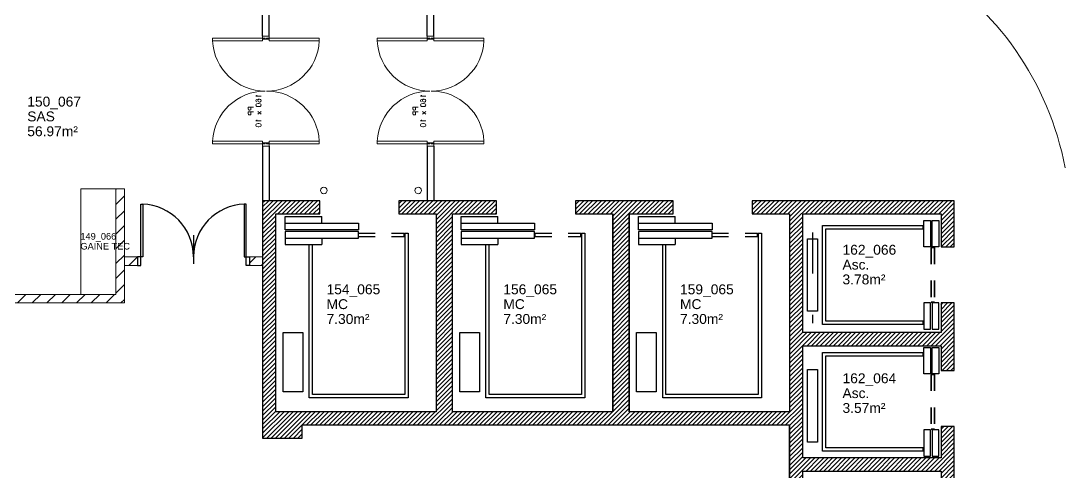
# Model space of a CAD drawing. Header units: metres. Extents: x -8 to 247, y -4 to 148.
# Drawn here: x 148.62 to 164.48, y 62.93 to 69.78 of the extents above; entities that cross this region are included whole.
import ezdxf
from ezdxf.enums import TextEntityAlignment as Align

# ---------------------------------------------------------------- set-up
doc = ezdxf.new("R2010")
doc.units = ezdxf.units.M
doc.header["$LTSCALE"] = 5
for name, pattern in [('CACHÉ', [0.25, 0.125, -0.125]), ('CONTINU', [0]), ('POINTILLÉS', [0.1, 0.05, -0.05])]:
    doc.linetypes.add(name, pattern=pattern)
doc.layers.get('0').update_dxf_attribs({"lineweight": 0})
doc.layers.add('_AC2R-PRO-MACONNERIE-130 mm', color=7, linetype='Continuous', lineweight=18)
doc.layers.add('A_MURS_STRU', color=7, linetype='Continuous', lineweight=35)
for name, color, linetype in [('A_ACCÈS', 7, 'CONTINU'), ('A_Etiqu_Gaine', 7, 'Continuous'), ('A_Etiqu_Gaine_ancien', 7, 'Continuous'), ('A_Etiqu_Gaine_code', 7, 'Continuous'), ('A_Etiqu_Local', 7, 'Continuous'), ('A_HACH_CLOIS', 7, 'CONTINU'), ('A_MUR_CLOI', 7, 'Continuous'), ('A_PORT', 7, 'Continuous')]:
    doc.layers.add(name, color=color, linetype=linetype)
doc.styles.add('Attribut', font='arial.ttf')
doc.styles.add('ROMANS8', font='romans8', dxfattribs={"height": 10})

# ---------------------------------------------------------------- blocks, each defined once
blk = doc.blocks.new('A$C4FA678C5')
blk.add_line((0.85, 0.457), (0.85, 0.026))
at = {"linetype": 'Continuous', "flags": 128}
for points in [[(0.05, 0.13), (0.05, 0.93), (0.08, 0.93), (0.08, 0.13), (0.05, 0.13)], [(1.65, 0.13), (1.65, 0.93), (1.62, 0.93), (1.62, 0.13), (1.65, 0.13)], [(0.05, 0), (0.05, 0.13), (0, 0.13), (0, 0), (0.05, 0)], [(1.65, 0), (1.65, 0.13), (1.7, 0.13), (1.7, 0), (1.65, 0)]]:
    blk.add_lwpolyline(points, dxfattribs=at)
at = {"linetype": 'Continuous'}
for centre, start, end in [((0.05, 0.13), 359.9968, 88.1272), ((1.65, 0.13), 91.8728, 180.0032)]:
    blk.add_arc(centre, 0.8, start, end, dxfattribs=at)
blk = doc.blocks.new('A_Etiqu_Local')
at = {"style": 'Attribut', "flags": 1}
for tag, p in [('CODE_HOPITAL', (-0.446, 1.632)), ('CODE_SITE', (-0.446, 1.407)), ('CODE_BATIMENT', (-0.446, 1.182)), ('CODE_SECTEUR', (-0.446, 0.957)), ('CODE_ETAGE', (-0.446, 0.732)), ('NOM_NORMALISE', (-0.446, -0.843)), ('SECTEUR_ACTIVITE', (-0.446, -1.068)), ('SOUS_SECTEUR_ACTIVITE', (-0.446, -1.293)), ('VOLUME', (-0.446, -1.518)), ('SERVICE', (-0.446, -1.743)), ('CODE_UG', (-0.446, -1.968)), ('CODE_UA', (-0.446, -2.193)), ('CODE_POLE', (-0.446, -2.418)), ('OCCUPANT_EXTERNE', (-0.446, -2.643)), ('DISPONIBILITE', (-0.446, -2.868)), ('ACCES_HANDICAPES', (-0.446, -3.093)), ('NATURE_SOL', (-0.446, -3.318)), ('RISQUE_LABORATOIRE', (-0.446, -3.543)), ('AMIANTE', (-0.446, -3.768))]:
    blk.add_attdef(tag, p, '', height=0.15, dxfattribs=at)
at = {"layer": 'A_Etiqu_Local', "style": 'Attribut'}
for tag, p in [('CODE_PIECE', (-0.446, 0.282)), ('NOM_USAGE', (-0.446, 0.057)), ('SURFACE', (-0.446, -0.168))]:
    blk.add_attdef(tag, p, '', height=0.15, dxfattribs=at)
blk = doc.blocks.new('P160b10')
for p, q in [((-0.1, 0), (0, 0)), ((0, 0), (0, -0.05)), ((-0.859, -0.035), (-0.1, -0.035)), ((-0.859, -0.075), (-0.859, -0.035)), ((-0.859, -0.075), (-0.1, -0.075)), ((-0.1, 0), (-0.1, -0.035)), ((-0.1, -0.035), (-0.06, -0.035)), ((-0.1, -0.035), (-0.1, -0.075)), ((-0.06, -0.035), (-0.06, -0.05)), ((-0.06, -0.05), (0, -0.05)), ((-0.859, -1.595), (-0.859, -1.635)), ((-0.859, -1.595), (-0.1, -1.595)), ((-0.859, -1.635), (-0.1, -1.635)), ((-0.1, -1.635), (-0.1, -1.595)), ((-0.1, -1.635), (-0.06, -1.635)), ((-0.1, -1.67), (-0.1, -1.635)), ((-0.1, -1.67), (0, -1.67)), ((-0.06, -1.635), (-0.06, -1.62)), ((-0.06, -1.62), (0, -1.62)), ((0, -1.67), (0, -1.62))]:
    blk.add_line(p, q)
for centre, start, end in [((-0.06, -0.035), 182.866, 270), ((-0.06, -1.635), 90, 177.134)]:
    blk.add_arc(centre, 0.8, start, end)
at = {"style": 'ROMANS8', "text_generation_flag": 4}
for tag, p in [('DEF', (-0.239, -1.136)), ('DIM', (-0.122, -1.131))]:
    blk.add_attdef(tag, text='', height=0.08, rotation=270, dxfattribs=at).set_placement(p, align=Align.CENTER)
blk = doc.blocks.new('A_Etiqu_Gaine')
at = {"style": 'Attribut', "flags": 1}
for tag, p in [('CODE_HOPITAL', (-0.432, 0.865)), ('CODE_SITE', (-0.432, 0.715)), ('CODE_BATIMENT', (-0.432, 0.565)), ('CODE_SECTEUR', (-0.432, 0.415)), ('CODE_ETAGE', (-0.432, 0.265)), ('NOM_NORMALISE', (-0.432, -0.335)), ('SECTEUR_ACTIVITE', (-0.432, -0.485)), ('SOUS_SECTEUR_ACTIVITE', (-0.432, -0.635)), ('SURFACE', (-0.432, -0.785)), ('CODE_UG', (-0.432, -0.935)), ('CODE_POLE', (-0.432, -1.085)), ('AMIANTE', (-0.432, -1.235))]:
    blk.add_attdef(tag, p, '', height=0.1, dxfattribs=at)
at = {"layer": 'A_Etiqu_Gaine', "style": 'Attribut'}
blk.add_attdef('NOM_USAGE', (-0.432, -0.185), '', height=0.1, dxfattribs=at)
at = {"layer": 'A_Etiqu_Gaine_ancien', "style": 'Attribut'}
blk.add_attdef('CODE_PIECE_ANCIEN', (-0.432, 0.115), '', height=0.1, dxfattribs=at)
at = {"layer": 'A_Etiqu_Gaine_code', "style": 'Attribut'}
blk.add_attdef('CODE_PIECE', (-0.432, -0.035), '', height=0.1, dxfattribs=at)

msp = doc.modelspace()

# ---------------------------------------------------------------- hatches: boundary and pattern name
at = {"layer": 'A_HACH_CLOIS'}
h = msp.add_hatch(dxfattribs=at)
h.set_pattern_fill('ANSI31', color=8, scale=0.015, style=0)
h.paths.add_polyline_path([(153.158, 67.049), (152.291, 67.049), (152.291, 63.449), (152.891, 63.449), (152.891, 63.649), (160.291, 63.649), (160.291, 60.949), (162.791, 60.949), (162.791, 61.749), (162.591, 61.749), (162.591, 61.149), (160.491, 61.149), (160.491, 62.949), (162.591, 62.949), (162.591, 62.599), (162.791, 62.599), (162.791, 63.624), (162.591, 63.624), (162.591, 63.149), (160.491, 63.149), (160.491, 64.849), (162.591, 64.849), (162.591, 64.474), (162.791, 64.474), (162.791, 65.499), (162.591, 65.499), (162.591, 65.049), (160.491, 65.049), (160.491, 66.849), (162.591, 66.849), (162.591, 66.349), (162.791, 66.349), (162.791, 67.049), (159.725, 67.049), (159.725, 66.849), (160.291, 66.849), (160.291, 63.849), (157.858, 63.849), (157.858, 66.849), (158.525, 66.849), (158.525, 67.049), (157.041, 67.049), (157.041, 66.849), (157.608, 66.849), (157.608, 63.849), (155.174, 63.849), (155.174, 66.849), (155.841, 66.849), (155.841, 67.049), (154.358, 67.049), (154.358, 66.849), (154.924, 66.849), (154.924, 63.849), (152.491, 63.849), (152.491, 66.849), (153.158, 66.849)])
at = {"layer": 'A_MUR_CLOI'}
h = msp.add_hatch(dxfattribs=at)
h.set_pattern_fill('ANSI31', color=8, scale=0.05)
h.paths.add_polyline_path([(150.191, 65.499), (145.241, 65.499), (145.241, 65.629), (150.061, 65.629), (150.061, 67.229), (150.191, 67.229)])
h = msp.add_hatch(dxfattribs=at)
h.set_pattern_fill('ANSI31', color=8, scale=0.05)
h.paths.add_polyline_path([(150.391, 66.199), (150.191, 66.199), (150.191, 66.069), (150.391, 66.069)])
h.paths.add_polyline_path([(152.091, 66.199), (152.291, 66.199), (152.291, 66.069), (152.091, 66.069)])

# ---------------------------------------------------------------- linework, layer by layer
at = {"color": 8, "ltscale": 100}
for centre in [(153.219, 67.207), (154.654, 67.207)]:
    msp.add_circle(centre, 0.05, dxfattribs=at)
at = {"color": 8}
msp.add_arc((159.923, 66.681), 4.635, 10.8199, 58.9061, dxfattribs=at)
at = {"layer": '_AC2R-PRO-MACONNERIE-130 mm', "color": 8}
msp.add_lwpolyline([(150.191, 65.499), (145.241, 65.499), (145.241, 65.629), (150.061, 65.629), (150.061, 67.229), (150.191, 67.229), (150.191, 65.499)], dxfattribs=at)
for points in [[(149.531, 65.629), (150.061, 65.629), (150.061, 67.229), (149.531, 67.229)], [(150.391, 66.199), (150.191, 66.199), (150.191, 66.069), (150.391, 66.069)], [(152.091, 66.199), (152.291, 66.199), (152.291, 66.069), (152.091, 66.069)]]:
    msp.add_lwpolyline(points, close=True, dxfattribs=at)
at = {"layer": 'A_ACCÈS', "color": 8, "linetype": 'Continuous'}
for p, q in [((153.19, 66.709), (153.19, 66.809)), ((155.863, 66.709), (155.863, 66.809)), ((158.556, 66.709), (158.556, 66.809)), ((152.631, 66.709), (153.748, 66.709)), ((155.304, 66.709), (156.421, 66.709)), ((157.998, 66.709), (159.115, 66.709)), ((162.322, 66.674), (162.322, 66.624)), ((152.631, 66.484), (153.748, 66.484)), ((153.19, 66.484), (153.19, 66.384)), ((153.748, 66.509), (153.748, 66.559)), ((155.304, 66.484), (156.421, 66.484)), ((155.863, 66.484), (155.863, 66.384)), ((156.431, 66.509), (156.431, 66.559)), ((157.998, 66.484), (159.115, 66.484)), ((158.556, 66.484), (158.556, 66.384)), ((159.115, 66.509), (159.115, 66.559)), ((152.998, 66.384), (153.048, 66.384)), ((155.681, 66.384), (155.731, 66.384)), ((158.365, 66.384), (158.415, 66.384)), ((162.493, 66.339), (162.443, 66.339)), ((162.493, 65.509), (162.443, 65.509)), ((162.322, 65.174), (162.322, 65.224)), ((162.322, 64.749), (162.322, 64.699)), ((162.493, 64.414), (162.443, 64.414)), ((162.493, 63.584), (162.443, 63.584)), ((162.322, 63.249), (162.322, 63.299))]:
    msp.add_line(p, q, dxfattribs=at)
at = {"layer": 'A_ACCÈS', "color": 8, "linetype": 'POINTILLÉS'}
for p, q in [((154.438, 66.509), (154.438, 66.559)), ((157.121, 66.509), (157.121, 66.559)), ((159.805, 66.509), (159.805, 66.559))]:
    msp.add_line(p, q, dxfattribs=at)
at = {"layer": 'A_ACCÈS', "color": 8, "linetype": 'CACHÉ'}
msp.add_line((160.641, 66.57), (160.641, 65.19), dxfattribs=at)
at = {"layer": 'A_ACCÈS', "color": 8, "linetype": 'Continuous'}
for points in [[(153.748, 66.709), (153.748, 66.609), (152.631, 66.609), (152.631, 66.809), (153.19, 66.809)], [(156.421, 66.709), (156.421, 66.609), (155.304, 66.609), (155.304, 66.809), (155.863, 66.809)], [(159.115, 66.709), (159.115, 66.609), (157.998, 66.609), (157.998, 66.809), (158.556, 66.809)], [(162.322, 65.174), (160.793, 65.174), (160.793, 66.674), (162.322, 66.674)], [(162.322, 65.224), (160.843, 65.224), (160.843, 66.624), (162.322, 66.624)], [(153.748, 66.484), (153.748, 66.584), (152.631, 66.584), (152.631, 66.384), (153.19, 66.384)], [(154.448, 66.559), (154.498, 66.559), (154.498, 64.059), (152.998, 64.059), (152.998, 66.384)], [(154.448, 66.559), (154.448, 64.109), (153.048, 64.109), (153.048, 66.384)], [(156.421, 66.484), (156.421, 66.584), (155.304, 66.584), (155.304, 66.384), (155.863, 66.384)], [(157.131, 66.559), (157.181, 66.559), (157.181, 64.059), (155.681, 64.059), (155.681, 66.384)], [(157.131, 66.559), (157.131, 64.109), (155.731, 64.109), (155.731, 66.384)], [(159.115, 66.484), (159.115, 66.584), (157.998, 66.584), (157.998, 66.384), (158.556, 66.384)], [(159.815, 66.559), (159.865, 66.559), (159.865, 64.059), (158.365, 64.059), (158.365, 66.384)], [(159.815, 66.559), (159.815, 64.109), (158.415, 64.109), (158.415, 66.384)], [(162.322, 63.249), (160.793, 63.249), (160.793, 64.749), (162.322, 64.749)], [(162.322, 63.299), (160.843, 63.299), (160.843, 64.699), (162.322, 64.699)]]:
    msp.add_lwpolyline(points, dxfattribs=at)
for points in [[(162.332, 66.349), (162.332, 66.749), (162.432, 66.749), (162.432, 66.349)], [(162.457, 66.349), (162.457, 66.749), (162.557, 66.749), (162.557, 66.349)], [(160.566, 65.374), (160.566, 66.474), (160.716, 66.474), (160.716, 65.374)], [(162.332, 65.499), (162.332, 65.099), (162.432, 65.099), (162.432, 65.499)], [(162.457, 65.499), (162.457, 65.099), (162.557, 65.099), (162.557, 65.499)], [(152.602, 64.149), (152.602, 65.049), (152.902, 65.049), (152.902, 64.149)], [(155.285, 64.149), (155.285, 65.049), (155.585, 65.049), (155.585, 64.149)], [(157.968, 64.149), (157.968, 65.049), (158.268, 65.049), (158.268, 64.149)], [(162.332, 64.424), (162.332, 64.824), (162.432, 64.824), (162.432, 64.424)], [(162.457, 64.424), (162.457, 64.824), (162.557, 64.824), (162.557, 64.424)], [(160.566, 63.387), (160.566, 64.487), (160.716, 64.487), (160.716, 63.387)], [(162.332, 63.574), (162.332, 63.174), (162.432, 63.174), (162.432, 63.574)], [(162.457, 63.574), (162.457, 63.174), (162.557, 63.174), (162.557, 63.574)]]:
    msp.add_lwpolyline(points, close=True, dxfattribs=at)
at = {"layer": 'A_ACCÈS', "color": 8, "linetype": 'POINTILLÉS'}
for points in [[(153.748, 66.559), (154.438, 66.559)], [(153.748, 66.509), (154.438, 66.509)], [(156.431, 66.559), (157.121, 66.559)], [(156.431, 66.509), (157.121, 66.509)], [(159.115, 66.559), (159.805, 66.559)], [(159.115, 66.509), (159.805, 66.509)], [(162.443, 66.339), (162.443, 65.509)], [(162.493, 66.339), (162.493, 65.509)], [(162.443, 64.414), (162.443, 63.584)], [(162.493, 64.414), (162.493, 63.584)]]:
    msp.add_lwpolyline(points, dxfattribs=at)
at = {"layer": 'A_MUR_CLOI', "color": 8}
for p, q in [((152.291, 69.549), (152.291, 70.399)), ((152.391, 69.549), (152.391, 70.399)), ((154.791, 69.549), (154.791, 70.399)), ((154.891, 69.549), (154.891, 70.399)), ((152.291, 67.879), (152.291, 67.049)), ((152.391, 67.879), (152.391, 67.049)), ((154.791, 67.879), (154.791, 67.049)), ((154.891, 67.879), (154.891, 67.049))]:
    msp.add_line(p, q, dxfattribs=at)
for points in [[(162.791, 62.599), (162.791, 63.624), (162.591, 63.624), (162.591, 63.149), (160.491, 63.149), (160.491, 64.849), (162.591, 64.849), (162.591, 64.474), (162.791, 64.474), (162.791, 65.499), (162.591, 65.499), (162.591, 65.049), (160.491, 65.049), (160.491, 66.849), (162.591, 66.849), (162.591, 66.349), (162.791, 66.349), (162.791, 67.049), (159.725, 67.049), (159.725, 66.849), (160.291, 66.849), (160.291, 63.849), (157.858, 63.849), (157.858, 66.849), (158.525, 66.849), (158.525, 67.049), (157.041, 67.049), (157.041, 66.849), (157.608, 66.849), (157.608, 63.849), (155.174, 63.849), (155.174, 66.849), (155.841, 66.849), (155.841, 67.049), (154.358, 67.049), (154.358, 66.849), (154.924, 66.849), (154.924, 63.849), (152.491, 63.849), (152.491, 66.849), (153.158, 66.849), (153.158, 67.049), (152.291, 67.049), (152.291, 63.449), (152.891, 63.449), (152.891, 63.649), (160.291, 63.649), (160.291, 60.949)], [(160.491, 61.149), (160.491, 62.949), (162.591, 62.949), (162.591, 62.599)]]:
    msp.add_lwpolyline(points, dxfattribs=at)
at = {"layer": 'A_MURS_STRU', "color": 8, "linetype": 'Continuous'}
for p, q in [((157.608, 66.849), (157.608, 63.849)), ((157.858, 66.849), (157.858, 63.849)), ((162.322, 66.674), (162.322, 66.624)), ((162.493, 66.339), (162.443, 66.339)), ((162.493, 65.509), (162.443, 65.509)), ((162.322, 65.174), (162.322, 65.224)), ((162.322, 64.749), (162.322, 64.699)), ((162.493, 64.414), (162.443, 64.414)), ((160.291, 63.649), (160.291, 60.949)), ((162.493, 63.584), (162.443, 63.584)), ((162.322, 63.249), (162.322, 63.299))]:
    msp.add_line(p, q, dxfattribs=at)
at = {"layer": 'A_MURS_STRU', "color": 8, "linetype": 'POINTILLÉS'}
for points in [[(162.443, 66.339), (162.443, 65.509)], [(162.493, 66.339), (162.493, 65.509)], [(162.443, 64.414), (162.443, 63.584)], [(162.493, 64.414), (162.493, 63.584)]]:
    msp.add_lwpolyline(points, dxfattribs=at)

# ---------------------------------------------------------------- block references
at = {"layer": '_AC2R-PRO-MACONNERIE-130 mm', "color": 8}
for p in [(152.391, 69.549), (154.891, 69.549)]:
    msp.add_blockref('P160b10', p, dxfattribs=at).add_auto_attribs({'DIM': '160 x 10', 'DEF': 'PP'})
at = {"layer": '_AC2R-PRO-MACONNERIE-130 mm', "color": 8, "xscale": -1}
for p in [(152.291, 69.549), (154.791, 69.549)]:
    msp.add_blockref('P160b10', p, dxfattribs=at)
at = {"layer": 'A_Etiqu_Gaine', "color": 8}
msp.add_blockref('A_Etiqu_Gaine', (149.956, 66.495), dxfattribs=at).add_auto_attribs({'CODE_PIECE': '149_066', 'NOM_USAGE': 'GAINE TEC'})
at = {"layer": 'A_Etiqu_Local', "color": 8}
ref = msp.add_blockref('A_Etiqu_Local', (149.164, 68.197), dxfattribs=at)
ref.add_attrib('CODE_PIECE', '150_067', (148.717, 68.479), dxfattribs={"height": 0.15, "style": 'Attribut'})
ref.add_attrib('NOM_USAGE', 'SAS', (148.717, 68.254), dxfattribs={"height": 0.15, "style": 'Attribut'})
ref.add_attrib('SURFACE', '56.97m²', (148.717, 68.029), dxfattribs={"height": 0.15, "style": 'Attribut'})
ref = msp.add_blockref('A_Etiqu_Local', (161.541, 65.949), dxfattribs=at)
ref.add_attrib('CODE_PIECE', '162_066', (161.095, 66.231), dxfattribs={"height": 0.15, "style": 'Attribut'})
ref.add_attrib('NOM_USAGE', 'Asc.', (161.095, 66.006), dxfattribs={"height": 0.15, "style": 'Attribut'})
ref.add_attrib('SURFACE', '3.78m²', (161.095, 65.781), dxfattribs={"height": 0.15, "style": 'Attribut'})
ref = msp.add_blockref('A_Etiqu_Local', (153.708, 65.349), dxfattribs=at)
ref.add_attrib('CODE_PIECE', '154_065', (153.261, 65.631), dxfattribs={"height": 0.15, "style": 'Attribut'})
ref.add_attrib('NOM_USAGE', 'MC', (153.261, 65.406), dxfattribs={"height": 0.15, "style": 'Attribut'})
ref.add_attrib('SURFACE', '7.30m²', (153.261, 65.181), dxfattribs={"height": 0.15, "style": 'Attribut'})
ref = msp.add_blockref('A_Etiqu_Local', (156.391, 65.349), dxfattribs=at)
ref.add_attrib('CODE_PIECE', '156_065', (155.945, 65.631), dxfattribs={"height": 0.15, "style": 'Attribut'})
ref.add_attrib('NOM_USAGE', 'MC', (155.945, 65.406), dxfattribs={"height": 0.15, "style": 'Attribut'})
ref.add_attrib('SURFACE', '7.30m²', (155.945, 65.181), dxfattribs={"height": 0.15, "style": 'Attribut'})
ref = msp.add_blockref('A_Etiqu_Local', (159.075, 65.349), dxfattribs=at)
ref.add_attrib('CODE_PIECE', '159_065', (158.628, 65.631), dxfattribs={"height": 0.15, "style": 'Attribut'})
ref.add_attrib('NOM_USAGE', 'MC', (158.628, 65.406), dxfattribs={"height": 0.15, "style": 'Attribut'})
ref.add_attrib('SURFACE', '7.30m²', (158.628, 65.181), dxfattribs={"height": 0.15, "style": 'Attribut'})
ref = msp.add_blockref('A_Etiqu_Local', (161.541, 63.999), dxfattribs=at)
ref.add_attrib('CODE_PIECE', '162_064', (161.095, 64.281), dxfattribs={"height": 0.15, "style": 'Attribut'})
ref.add_attrib('NOM_USAGE', 'Asc.', (161.095, 64.056), dxfattribs={"height": 0.15, "style": 'Attribut'})
ref.add_attrib('SURFACE', '3.57m²', (161.095, 63.831), dxfattribs={"height": 0.15, "style": 'Attribut'})
at = {"layer": 'A_PORT', "color": 8}
msp.add_blockref('A$C4FA678C5', (150.391, 66.069), dxfattribs=at)

doc.saveas('drawing.dxf')
